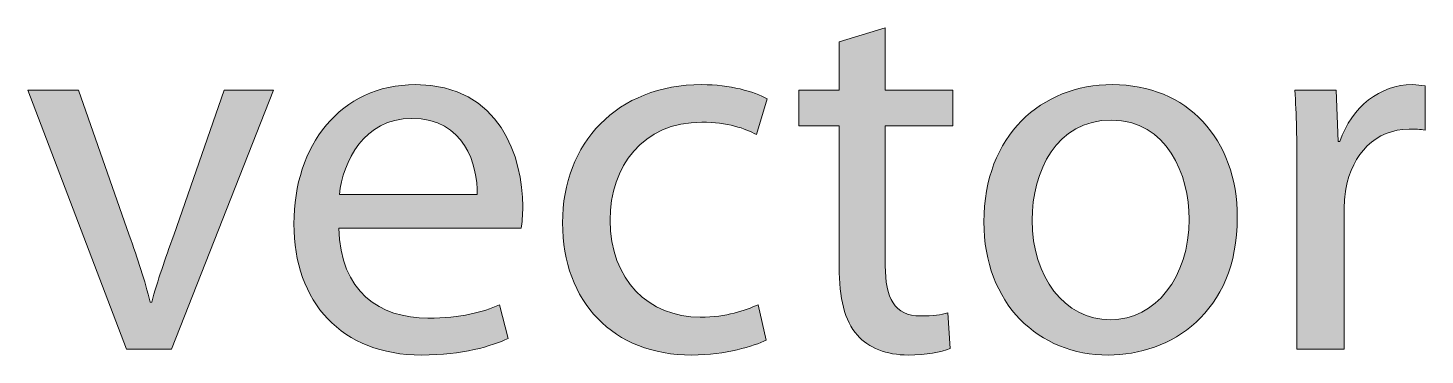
# Model space of a CAD drawing. Header units: inches. Extents: x 20 to 260, y -168 to -20.
# Drawn here: x 36.7 to 47.73, y -53.73 to -51.14 of the extents above; entities that cross this region are included whole.
import ezdxf

# ---------------------------------------------------------------- set-up
doc = ezdxf.new("R2010")
doc.units = ezdxf.units.IN
doc.header["$MEASUREMENT"] = 0
doc.layers.add('Layer 1', color=7, linetype='Continuous')

# ---------------------------------------------------------------- blocks, each defined once
blk = doc.blocks.new('block 16')
at = {"layer": 'Layer 1'}
h = blk.add_hatch(color=7, dxfattribs=at)
h.dxf.hatch_style = 2
edge = h.paths.add_edge_path()
edge.add_spline(control_points=[(43.469, -51.14), (43.469, -51.14), (43.469, -51.631), (43.469, -51.631), (43.469, -51.631), (44.002, -51.631), (44.002, -51.631), (44.002, -51.631), (44.002, -51.914), (44.002, -51.914), (44.002, -51.914), (43.469, -51.914), (43.469, -51.914), (43.469, -51.914), (43.469, -53.019), (43.469, -53.019), (43.469, -53.272), (43.541, -53.416), (43.748, -53.416), (43.85, -53.416), (43.909, -53.408), (43.964, -53.391), (43.964, -53.391), (43.981, -53.674), (43.981, -53.674), (43.909, -53.7), (43.795, -53.725), (43.651, -53.725), (43.477, -53.725), (43.338, -53.666), (43.249, -53.569), (43.147, -53.454), (43.105, -53.272), (43.105, -53.031), (43.105, -53.031), (43.105, -51.914), (43.105, -51.914), (43.105, -51.914), (42.788, -51.914), (42.788, -51.914), (42.788, -51.914), (42.788, -51.631), (42.788, -51.631), (42.788, -51.631), (43.105, -51.631), (43.105, -51.631), (43.105, -51.631), (43.105, -51.25), (43.105, -51.25), (43.105, -51.25), (43.469, -51.14), (43.469, -51.14)], knot_values=[0, 0, 0, 0, 1, 1, 1, 2, 2, 2, 3, 3, 3, 4, 4, 4, 5, 5, 5, 6, 6, 6, 7, 7, 7, 8, 8, 8, 9, 9, 9, 10, 10, 10, 11, 11, 11, 12, 12, 12, 13, 13, 13, 14, 14, 14, 15, 15, 15, 16, 16, 16, 17, 17, 17, 17], degree=3, periodic=1)
h = blk.add_hatch(color=7, dxfattribs=at)
h.dxf.hatch_style = 2
edge = h.paths.add_edge_path()
edge.add_spline(control_points=[(39.155, -52.722), (39.164, -53.226), (39.481, -53.433), (39.858, -53.433), (40.124, -53.433), (40.289, -53.387), (40.424, -53.327), (40.424, -53.327), (40.492, -53.594), (40.492, -53.594), (40.361, -53.653), (40.133, -53.725), (39.807, -53.725), (39.176, -53.725), (38.8, -53.306), (38.8, -52.688), (38.8, -52.071), (39.164, -51.588), (39.76, -51.588), (40.433, -51.588), (40.607, -52.172), (40.607, -52.549), (40.607, -52.625), (40.602, -52.68), (40.594, -52.722), (40.594, -52.722), (39.155, -52.722), (39.155, -52.722)], knot_values=[0, 0, 0, 0, 1, 1, 1, 2, 2, 2, 3, 3, 3, 4, 4, 4, 5, 5, 5, 6, 6, 6, 7, 7, 7, 8, 8, 8, 9, 9, 9, 9], degree=3, periodic=1)
edge = h.paths.add_edge_path()
edge.add_spline(control_points=[(40.247, -52.456), (40.251, -52.223), (40.15, -51.855), (39.731, -51.855), (39.35, -51.855), (39.189, -52.198), (39.159, -52.456), (39.159, -52.456), (40.247, -52.456), (40.247, -52.456)], knot_values=[0, 0, 0, 0, 1, 1, 1, 2, 2, 2, 3, 3, 3, 3], degree=3, periodic=1)
h = blk.add_hatch(color=7, dxfattribs=at)
h.dxf.hatch_style = 2
edge = h.paths.add_edge_path()
edge.add_spline(control_points=[(42.529, -53.607), (42.431, -53.653), (42.215, -53.725), (41.94, -53.725), (41.323, -53.725), (40.921, -53.306), (40.921, -52.68), (40.921, -52.05), (41.352, -51.588), (42.021, -51.588), (42.241, -51.588), (42.436, -51.643), (42.537, -51.699), (42.537, -51.699), (42.452, -51.982), (42.452, -51.982), (42.364, -51.935), (42.224, -51.885), (42.021, -51.885), (41.551, -51.885), (41.297, -52.236), (41.297, -52.659), (41.297, -53.133), (41.602, -53.425), (42.008, -53.425), (42.22, -53.425), (42.359, -53.374), (42.465, -53.327), (42.465, -53.327), (42.529, -53.607), (42.529, -53.607)], knot_values=[0, 0, 0, 0, 1, 1, 1, 2, 2, 2, 3, 3, 3, 4, 4, 4, 5, 5, 5, 6, 6, 6, 7, 7, 7, 8, 8, 8, 9, 9, 9, 10, 10, 10, 10], degree=3, periodic=1)
h = blk.add_hatch(color=7, dxfattribs=at)
h.dxf.hatch_style = 2
edge = h.paths.add_edge_path()
edge.add_spline(control_points=[(46.249, -52.638), (46.249, -53.395), (45.72, -53.725), (45.23, -53.725), (44.68, -53.725), (44.248, -53.319), (44.248, -52.672), (44.248, -51.99), (44.701, -51.588), (45.263, -51.588), (45.852, -51.588), (46.249, -52.016), (46.249, -52.638)], knot_values=[0, 0, 0, 0, 1, 1, 1, 2, 2, 2, 3, 3, 3, 4, 4, 4, 4], degree=3, periodic=1)
edge = h.paths.add_edge_path()
edge.add_spline(control_points=[(44.629, -52.659), (44.629, -53.107), (44.883, -53.446), (45.247, -53.446), (45.602, -53.446), (45.869, -53.112), (45.869, -52.65), (45.869, -52.303), (45.695, -51.868), (45.255, -51.868), (44.819, -51.868), (44.629, -52.274), (44.629, -52.659)], knot_values=[0, 0, 0, 0, 1, 1, 1, 2, 2, 2, 3, 3, 3, 4, 4, 4, 4], degree=3, periodic=1)
h = blk.add_hatch(color=7, dxfattribs=at)
h.dxf.hatch_style = 2
edge = h.paths.add_edge_path()
edge.add_spline(control_points=[(46.72, -52.27), (46.72, -52.029), (46.716, -51.821), (46.703, -51.631), (46.703, -51.631), (47.029, -51.631), (47.029, -51.631), (47.029, -51.631), (47.046, -52.037), (47.046, -52.037), (47.046, -52.037), (47.059, -52.037), (47.059, -52.037), (47.152, -51.762), (47.38, -51.588), (47.63, -51.588), (47.668, -51.588), (47.698, -51.593), (47.731, -51.597), (47.731, -51.597), (47.731, -51.948), (47.731, -51.948), (47.693, -51.94), (47.655, -51.94), (47.605, -51.94), (47.342, -51.94), (47.156, -52.134), (47.105, -52.414), (47.097, -52.464), (47.093, -52.528), (47.093, -52.587), (47.093, -52.587), (47.093, -53.679), (47.093, -53.679), (47.093, -53.679), (46.72, -53.679), (46.72, -53.679), (46.72, -53.679), (46.72, -52.27), (46.72, -52.27)], knot_values=[0, 0, 0, 0, 1, 1, 1, 2, 2, 2, 3, 3, 3, 4, 4, 4, 5, 5, 5, 6, 6, 6, 7, 7, 7, 8, 8, 8, 9, 9, 9, 10, 10, 10, 11, 11, 11, 12, 12, 12, 13, 13, 13, 13], degree=3, periodic=1)
h = blk.add_hatch(color=7, dxfattribs=at)
h.dxf.hatch_style = 2
edge = h.paths.add_edge_path()
edge.add_spline(control_points=[(37.098, -51.631), (37.098, -51.631), (37.5, -52.777), (37.5, -52.777), (37.568, -52.968), (37.623, -53.137), (37.665, -53.306), (37.665, -53.306), (37.677, -53.306), (37.677, -53.306), (37.724, -53.137), (37.783, -52.968), (37.851, -52.777), (37.851, -52.777), (38.249, -51.631), (38.249, -51.631), (38.249, -51.631), (38.638, -51.631), (38.638, -51.631), (38.638, -51.631), (37.834, -53.679), (37.834, -53.679), (37.834, -53.679), (37.479, -53.679), (37.479, -53.679), (37.479, -53.679), (36.7, -51.631), (36.7, -51.631), (36.7, -51.631), (37.098, -51.631), (37.098, -51.631)], knot_values=[0, 0, 0, 0, 1, 1, 1, 2, 2, 2, 3, 3, 3, 4, 4, 4, 5, 5, 5, 6, 6, 6, 7, 7, 7, 8, 8, 8, 9, 9, 9, 10, 10, 10, 10], degree=3, periodic=1)
at = {"layer": 'Layer 1', "lineweight": 0}
for points, knots in [([(43.469, -51.14), (43.469, -51.14), (43.469, -51.631), (43.469, -51.631), (43.469, -51.631), (44.002, -51.631), (44.002, -51.631), (44.002, -51.631), (44.002, -51.914), (44.002, -51.914), (44.002, -51.914), (43.469, -51.914), (43.469, -51.914), (43.469, -51.914), (43.469, -53.019), (43.469, -53.019), (43.469, -53.272), (43.541, -53.416), (43.748, -53.416), (43.85, -53.416), (43.909, -53.408), (43.964, -53.391), (43.964, -53.391), (43.981, -53.674), (43.981, -53.674), (43.909, -53.7), (43.795, -53.725), (43.651, -53.725), (43.477, -53.725), (43.338, -53.666), (43.249, -53.569), (43.147, -53.454), (43.105, -53.272), (43.105, -53.031), (43.105, -53.031), (43.105, -51.914), (43.105, -51.914), (43.105, -51.914), (42.788, -51.914), (42.788, -51.914), (42.788, -51.914), (42.788, -51.631), (42.788, -51.631), (42.788, -51.631), (43.105, -51.631), (43.105, -51.631), (43.105, -51.631), (43.105, -51.25), (43.105, -51.25), (43.105, -51.25), (43.469, -51.14), (43.469, -51.14)], [0, 0, 0, 0, 1, 1, 1, 2, 2, 2, 3, 3, 3, 4, 4, 4, 5, 5, 5, 6, 6, 6, 7, 7, 7, 8, 8, 8, 9, 9, 9, 10, 10, 10, 11, 11, 11, 12, 12, 12, 13, 13, 13, 14, 14, 14, 15, 15, 15, 16, 16, 16, 17, 17, 17, 17]), ([(39.155, -52.722), (39.164, -53.226), (39.481, -53.433), (39.858, -53.433), (40.124, -53.433), (40.289, -53.387), (40.424, -53.327), (40.424, -53.327), (40.492, -53.594), (40.492, -53.594), (40.361, -53.653), (40.133, -53.725), (39.807, -53.725), (39.176, -53.725), (38.8, -53.306), (38.8, -52.688), (38.8, -52.071), (39.164, -51.588), (39.76, -51.588), (40.433, -51.588), (40.607, -52.172), (40.607, -52.549), (40.607, -52.625), (40.602, -52.68), (40.594, -52.722), (40.594, -52.722), (39.155, -52.722), (39.155, -52.722)], [0, 0, 0, 0, 1, 1, 1, 2, 2, 2, 3, 3, 3, 4, 4, 4, 5, 5, 5, 6, 6, 6, 7, 7, 7, 8, 8, 8, 9, 9, 9, 9]), ([(42.529, -53.607), (42.431, -53.653), (42.215, -53.725), (41.94, -53.725), (41.323, -53.725), (40.921, -53.306), (40.921, -52.68), (40.921, -52.05), (41.352, -51.588), (42.021, -51.588), (42.241, -51.588), (42.436, -51.643), (42.537, -51.699), (42.537, -51.699), (42.452, -51.982), (42.452, -51.982), (42.364, -51.935), (42.224, -51.885), (42.021, -51.885), (41.551, -51.885), (41.297, -52.236), (41.297, -52.659), (41.297, -53.133), (41.602, -53.425), (42.008, -53.425), (42.22, -53.425), (42.359, -53.374), (42.465, -53.327), (42.465, -53.327), (42.529, -53.607), (42.529, -53.607)], [0, 0, 0, 0, 1, 1, 1, 2, 2, 2, 3, 3, 3, 4, 4, 4, 5, 5, 5, 6, 6, 6, 7, 7, 7, 8, 8, 8, 9, 9, 9, 10, 10, 10, 10]), ([(46.249, -52.638), (46.249, -53.395), (45.72, -53.725), (45.23, -53.725), (44.68, -53.725), (44.248, -53.319), (44.248, -52.672), (44.248, -51.99), (44.701, -51.588), (45.263, -51.588), (45.852, -51.588), (46.249, -52.016), (46.249, -52.638)], [0, 0, 0, 0, 1, 1, 1, 2, 2, 2, 3, 3, 3, 4, 4, 4, 4]), ([(46.72, -52.27), (46.72, -52.029), (46.716, -51.821), (46.703, -51.631), (46.703, -51.631), (47.029, -51.631), (47.029, -51.631), (47.029, -51.631), (47.046, -52.037), (47.046, -52.037), (47.046, -52.037), (47.059, -52.037), (47.059, -52.037), (47.152, -51.762), (47.38, -51.588), (47.63, -51.588), (47.668, -51.588), (47.698, -51.593), (47.731, -51.597), (47.731, -51.597), (47.731, -51.948), (47.731, -51.948), (47.693, -51.94), (47.655, -51.94), (47.605, -51.94), (47.342, -51.94), (47.156, -52.134), (47.105, -52.414), (47.097, -52.464), (47.093, -52.528), (47.093, -52.587), (47.093, -52.587), (47.093, -53.679), (47.093, -53.679), (47.093, -53.679), (46.72, -53.679), (46.72, -53.679), (46.72, -53.679), (46.72, -52.27), (46.72, -52.27)], [0, 0, 0, 0, 1, 1, 1, 2, 2, 2, 3, 3, 3, 4, 4, 4, 5, 5, 5, 6, 6, 6, 7, 7, 7, 8, 8, 8, 9, 9, 9, 10, 10, 10, 11, 11, 11, 12, 12, 12, 13, 13, 13, 13]), ([(37.098, -51.631), (37.098, -51.631), (37.5, -52.777), (37.5, -52.777), (37.568, -52.968), (37.623, -53.137), (37.665, -53.306), (37.665, -53.306), (37.677, -53.306), (37.677, -53.306), (37.724, -53.137), (37.783, -52.968), (37.851, -52.777), (37.851, -52.777), (38.249, -51.631), (38.249, -51.631), (38.249, -51.631), (38.638, -51.631), (38.638, -51.631), (38.638, -51.631), (37.834, -53.679), (37.834, -53.679), (37.834, -53.679), (37.479, -53.679), (37.479, -53.679), (37.479, -53.679), (36.7, -51.631), (36.7, -51.631), (36.7, -51.631), (37.098, -51.631), (37.098, -51.631)], [0, 0, 0, 0, 1, 1, 1, 2, 2, 2, 3, 3, 3, 4, 4, 4, 5, 5, 5, 6, 6, 6, 7, 7, 7, 8, 8, 8, 9, 9, 9, 10, 10, 10, 10]), ([(40.247, -52.456), (40.251, -52.223), (40.15, -51.855), (39.731, -51.855), (39.35, -51.855), (39.189, -52.198), (39.159, -52.456), (39.159, -52.456), (40.247, -52.456), (40.247, -52.456)], [0, 0, 0, 0, 1, 1, 1, 2, 2, 2, 3, 3, 3, 3]), ([(44.629, -52.659), (44.629, -53.107), (44.883, -53.446), (45.247, -53.446), (45.602, -53.446), (45.869, -53.112), (45.869, -52.65), (45.869, -52.303), (45.695, -51.868), (45.255, -51.868), (44.819, -51.868), (44.629, -52.274), (44.629, -52.659)], [0, 0, 0, 0, 1, 1, 1, 2, 2, 2, 3, 3, 3, 4, 4, 4, 4])]:
    blk.add_open_spline(points, degree=3, knots=knots, dxfattribs=at)

msp = doc.modelspace()

# ---------------------------------------------------------------- block references
at = {"layer": 'Layer 1'}
msp.add_blockref('block 16', (0, 0), dxfattribs=at)

doc.saveas('drawing.dxf')
